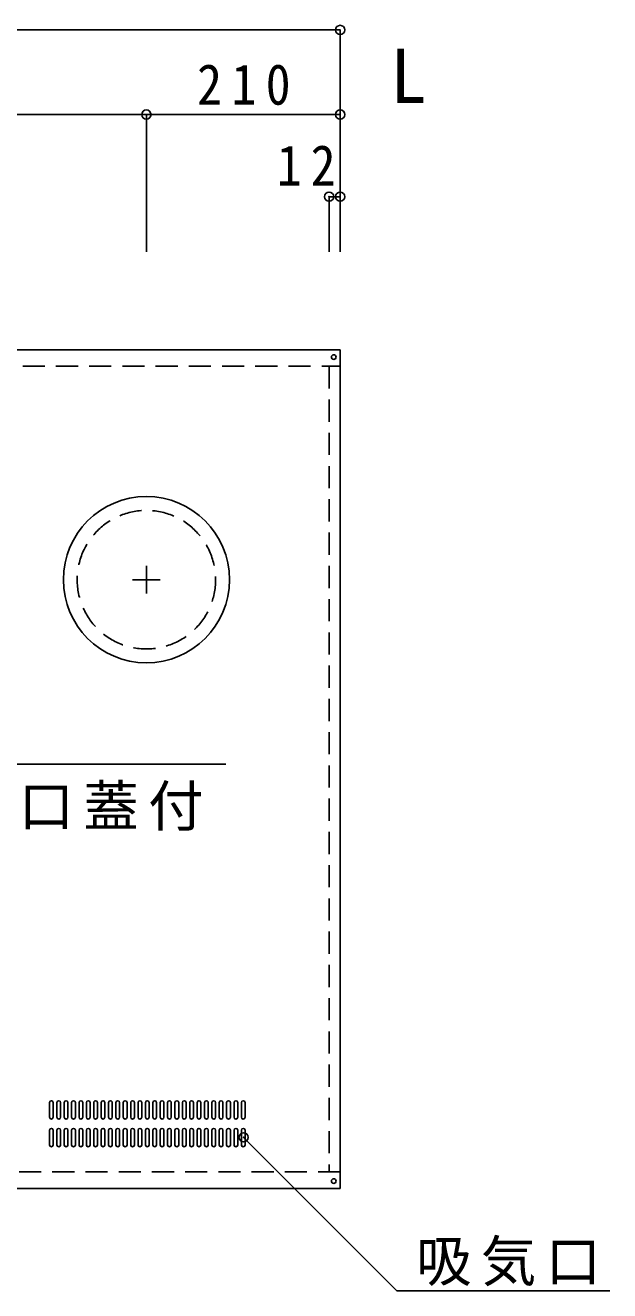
# Model space of a CAD drawing. Units: millimetres at full size, sheet at 1:20; details may follow other scales. Extents: x -8423 to 8057, y -10732 to 12708.
# Drawn here: x -2584 to -1951, y -2232 to -862 of the extents above; entities that cross this region are included whole.
import ezdxf
from ezdxf.enums import TextEntityAlignment as Align

# ---------------------------------------------------------------- set-up
doc = ezdxf.new("R2010")
doc.units = ezdxf.units.MM
doc.header["$LTSCALE"] = 20
doc.header["$PDMODE"] = 32
doc.header["$PDSIZE"] = 10
doc.linetypes.add('CHAIN1', pattern=[8, 5, -1, 1, -1])
doc.linetypes.add('DASHED1', pattern=[1.8, 1.2, -0.6])
doc.layers.add('0-0', color=4, linetype='Continuous')
doc.styles.add('ＭＳ ゴシック', font='')
doc.styles.get('ＭＳ ゴシック').set_extended_font_data('MS Gothic')

msp = doc.modelspace()

# ---------------------------------------------------------------- linework, layer by layer
at = {"layer": '0-0'}
for p, q in [((-4063.15, -866.94), (-2243.15, -866.94)), ((-2243.15, -866.94), (-2243.15, -1107.04)), ((-2908.15, -958.58), (-2453.15, -958.58)), ((-2453.15, -958.58), (-2453.15, -1107.04)), ((-2243.15, -958.58), (-2243.15, -1107.04)), ((-2243.15, -958.58), (-2243.15, -1107.04)), ((-2243.15, -958.58), (-2243.15, -1107.04)), ((-2243.15, -1047.46), (-2255.15, -1047.46)), ((-2255.15, -1047.46), (-2255.15, -1107.04)), ((-2243.15, -1047.46), (-2243.15, -1107.04)), ((-3294.84, -1661.9), (-2367.05, -1661.9)), ((-2558.15, -2028.09), (-2558.15, -2044.09)), ((-2554.15, -2028.09), (-2554.15, -2044.09)), ((-2550.15, -2028.09), (-2550.15, -2044.09)), ((-2546.15, -2028.09), (-2546.15, -2044.09)), ((-2542.15, -2028.09), (-2542.15, -2044.09)), ((-2538.15, -2028.09), (-2538.15, -2044.09)), ((-2534.15, -2028.09), (-2534.15, -2044.09)), ((-2530.15, -2028.09), (-2530.15, -2044.09)), ((-2526.15, -2028.09), (-2526.15, -2044.09)), ((-2522.15, -2028.09), (-2522.15, -2044.09)), ((-2518.15, -2028.09), (-2518.15, -2044.09)), ((-2514.15, -2028.09), (-2514.15, -2044.09)), ((-2510.15, -2028.09), (-2510.15, -2044.09)), ((-2506.15, -2028.09), (-2506.15, -2044.09)), ((-2502.15, -2028.09), (-2502.15, -2044.09)), ((-2498.15, -2028.09), (-2498.15, -2044.09)), ((-2494.15, -2028.09), (-2494.15, -2044.09)), ((-2490.15, -2028.09), (-2490.15, -2044.09)), ((-2486.15, -2028.09), (-2486.15, -2044.09)), ((-2482.15, -2028.09), (-2482.15, -2044.09)), ((-2478.15, -2028.09), (-2478.15, -2044.09)), ((-2474.15, -2028.09), (-2474.15, -2044.09)), ((-2470.15, -2028.09), (-2470.15, -2044.09)), ((-2466.15, -2028.09), (-2466.15, -2044.09)), ((-2462.15, -2028.09), (-2462.15, -2044.09)), ((-2458.15, -2028.09), (-2458.15, -2044.09)), ((-2454.15, -2028.09), (-2454.15, -2044.09)), ((-2450.15, -2028.09), (-2450.15, -2044.09)), ((-2446.15, -2028.09), (-2446.15, -2044.09)), ((-2442.15, -2028.09), (-2442.15, -2044.09)), ((-2438.15, -2028.09), (-2438.15, -2044.09)), ((-2434.15, -2028.09), (-2434.15, -2044.09)), ((-2430.15, -2028.09), (-2430.15, -2044.09)), ((-2426.15, -2028.09), (-2426.15, -2044.09)), ((-2422.15, -2028.09), (-2422.15, -2044.09)), ((-2418.15, -2028.09), (-2418.15, -2044.09)), ((-2414.15, -2028.09), (-2414.15, -2044.09)), ((-2410.15, -2028.09), (-2410.15, -2044.09)), ((-2406.15, -2028.09), (-2406.15, -2044.09)), ((-2402.15, -2028.09), (-2402.15, -2044.09)), ((-2398.15, -2028.09), (-2398.15, -2044.09)), ((-2394.15, -2028.09), (-2394.15, -2044.09)), ((-2390.15, -2028.09), (-2390.15, -2044.09)), ((-2386.15, -2028.09), (-2386.15, -2044.09)), ((-2382.15, -2028.09), (-2382.15, -2044.09)), ((-2378.15, -2028.09), (-2378.15, -2044.09)), ((-2374.15, -2028.09), (-2374.15, -2044.09)), ((-2370.15, -2028.09), (-2370.15, -2044.09)), ((-2366.15, -2028.09), (-2366.15, -2044.09)), ((-2362.15, -2028.09), (-2362.15, -2044.09)), ((-2358.15, -2028.09), (-2358.15, -2044.09)), ((-2354.15, -2028.09), (-2354.15, -2044.09)), ((-2350.15, -2028.09), (-2350.15, -2044.09)), ((-2346.15, -2028.09), (-2346.15, -2044.09)), ((-2558.15, -2058.09), (-2558.15, -2074.09)), ((-2554.15, -2058.09), (-2554.15, -2074.09)), ((-2550.15, -2058.09), (-2550.15, -2074.09)), ((-2546.15, -2058.09), (-2546.15, -2074.09)), ((-2542.15, -2058.09), (-2542.15, -2074.09)), ((-2538.15, -2058.09), (-2538.15, -2074.09)), ((-2534.15, -2058.09), (-2534.15, -2074.09)), ((-2530.15, -2058.09), (-2530.15, -2074.09)), ((-2526.15, -2058.09), (-2526.15, -2074.09)), ((-2522.15, -2058.09), (-2522.15, -2074.09)), ((-2518.15, -2058.09), (-2518.15, -2074.09)), ((-2514.15, -2058.09), (-2514.15, -2074.09)), ((-2510.15, -2058.09), (-2510.15, -2074.09)), ((-2506.15, -2058.09), (-2506.15, -2074.09)), ((-2502.15, -2058.09), (-2502.15, -2074.09)), ((-2498.15, -2058.09), (-2498.15, -2074.09)), ((-2494.15, -2058.09), (-2494.15, -2074.09)), ((-2490.15, -2058.09), (-2490.15, -2074.09)), ((-2486.15, -2058.09), (-2486.15, -2074.09)), ((-2482.15, -2058.09), (-2482.15, -2074.09)), ((-2478.15, -2058.09), (-2478.15, -2074.09)), ((-2474.15, -2058.09), (-2474.15, -2074.09)), ((-2470.15, -2058.09), (-2470.15, -2074.09)), ((-2466.15, -2058.09), (-2466.15, -2074.09)), ((-2462.15, -2058.09), (-2462.15, -2074.09)), ((-2458.15, -2058.09), (-2458.15, -2074.09)), ((-2454.15, -2058.09), (-2454.15, -2074.09)), ((-2450.15, -2058.09), (-2450.15, -2074.09)), ((-2446.15, -2058.09), (-2446.15, -2074.09)), ((-2442.15, -2058.09), (-2442.15, -2074.09)), ((-2438.15, -2058.09), (-2438.15, -2074.09)), ((-2434.15, -2058.09), (-2434.15, -2074.09)), ((-2430.15, -2058.09), (-2430.15, -2074.09)), ((-2426.15, -2058.09), (-2426.15, -2074.09)), ((-2422.15, -2058.09), (-2422.15, -2074.09)), ((-2418.15, -2058.09), (-2418.15, -2074.09)), ((-2414.15, -2058.09), (-2414.15, -2074.09)), ((-2410.15, -2058.09), (-2410.15, -2074.09)), ((-2406.15, -2058.09), (-2406.15, -2074.09)), ((-2402.15, -2058.09), (-2402.15, -2074.09)), ((-2398.15, -2058.09), (-2398.15, -2074.09)), ((-2394.15, -2058.09), (-2394.15, -2074.09)), ((-2390.15, -2058.09), (-2390.15, -2074.09)), ((-2386.15, -2058.09), (-2386.15, -2074.09)), ((-2382.15, -2058.09), (-2382.15, -2074.09)), ((-2378.15, -2058.09), (-2378.15, -2074.09)), ((-2374.15, -2058.09), (-2374.15, -2074.09)), ((-2370.15, -2058.09), (-2370.15, -2074.09)), ((-2366.15, -2058.09), (-2366.15, -2074.09)), ((-2362.15, -2058.09), (-2362.15, -2074.09)), ((-2358.15, -2058.09), (-2358.15, -2074.09)), ((-2354.15, -2058.09), (-2354.15, -2074.09)), ((-2350.15, -2058.09), (-2350.15, -2074.09)), ((-2346.15, -2058.09), (-2346.15, -2074.09))]:
    msp.add_line(p, q, dxfattribs=at)
at = {"layer": '0-0', "color": 7}
for p, q in [((-2243.15, -1213.09), (-4063.15, -1213.09)), ((-2243.15, -1213.09), (-2243.15, -1231.09)), ((-2243.15, -1231.09), (-2243.15, -2121.09)), ((-2243.15, -2121.09), (-4063.15, -2121.09))]:
    msp.add_line(p, q, dxfattribs=at)
at = {"layer": '0-0', "color": 7, "linetype": 'DASHED1'}
for p, q in [((-4063.15, -1231.09), (-2243.15, -1231.09)), ((-2255.15, -1231.09), (-2255.15, -2103.09)), ((-2243.15, -2103.09), (-4063.15, -2103.09))]:
    msp.add_line(p, q, dxfattribs=at)
at = {"layer": '0-0', "linetype": 'CHAIN1'}
for p, q in [((-2453.15, -1447.09), (-2453.15, -1477.09)), ((-2468.15, -1462.09), (-2438.15, -1462.09))]:
    msp.add_line(p, q, dxfattribs=at)
at = {"layer": '0-0'}
for points in [[(-2453.15, -958.58), (-2243.15, -958.58), (-2243.15, -1107.04)], [(-2347.8, -2065.79), (-2181.8, -2231.79), (-1951.02, -2231.79)]]:
    msp.add_lwpolyline(points, dxfattribs=at)
for centre in [(-2250.15, -1221.09), (-2250.15, -2113.09)]:
    msp.add_circle(centre, 2.5, dxfattribs=at)
at = {"layer": '0-0', "color": 7}
msp.add_circle((-2453.15, -1462.09), 90, dxfattribs=at)
at = {"layer": '0-0', "linetype": 'DASHED1'}
msp.add_circle((-2453.15, -1462.09), 75, dxfattribs=at)
at = {"layer": '0-0'}
for centre, start, end in [((-2556.15, -2028.09), 0, 180), ((-2548.15, -2028.09), 0, 180), ((-2540.15, -2028.09), 0, 180), ((-2532.15, -2028.09), 0, 180), ((-2524.15, -2028.09), 0, 180), ((-2516.15, -2028.09), 0, 180), ((-2508.15, -2028.09), 0, 180), ((-2500.15, -2028.09), 0, 180), ((-2492.15, -2028.09), 0, 180), ((-2484.15, -2028.09), 0, 180), ((-2476.15, -2028.09), 0, 180), ((-2468.15, -2028.09), 0, 180), ((-2460.15, -2028.09), 0, 180), ((-2452.15, -2028.09), 0, 180), ((-2444.15, -2028.09), 0, 180), ((-2436.15, -2028.09), 0, 180), ((-2428.15, -2028.09), 0, 180), ((-2420.15, -2028.09), 0, 180), ((-2412.15, -2028.09), 0, 180), ((-2404.15, -2028.09), 0, 180), ((-2396.15, -2028.09), 0, 180), ((-2388.15, -2028.09), 0, 180), ((-2380.15, -2028.09), 0, 180), ((-2372.15, -2028.09), 0, 180), ((-2364.15, -2028.09), 0, 180), ((-2356.15, -2028.09), 0, 180), ((-2348.15, -2028.09), 0, 180), ((-2556.15, -2044.09), 180, 0), ((-2548.15, -2044.09), 180, 0), ((-2540.15, -2044.09), 180, 0), ((-2532.15, -2044.09), 180, 0), ((-2524.15, -2044.09), 180, 0), ((-2516.15, -2044.09), 180, 0), ((-2508.15, -2044.09), 180, 0), ((-2500.15, -2044.09), 180, 0), ((-2492.15, -2044.09), 180, 0), ((-2484.15, -2044.09), 180, 0), ((-2476.15, -2044.09), 180, 0), ((-2468.15, -2044.09), 180, 0), ((-2460.15, -2044.09), 180, 0), ((-2452.15, -2044.09), 180, 0), ((-2444.15, -2044.09), 180, 0), ((-2436.15, -2044.09), 180, 0), ((-2428.15, -2044.09), 180, 0), ((-2420.15, -2044.09), 180, 0), ((-2412.15, -2044.09), 180, 0), ((-2404.15, -2044.09), 180, 0), ((-2396.15, -2044.09), 180, 0), ((-2388.15, -2044.09), 180, 0), ((-2380.15, -2044.09), 180, 0), ((-2372.15, -2044.09), 180, 0), ((-2364.15, -2044.09), 180, 0), ((-2356.15, -2044.09), 180, 0), ((-2348.15, -2044.09), 180, 0), ((-2556.15, -2058.09), 0, 180), ((-2548.15, -2058.09), 0, 180), ((-2540.15, -2058.09), 0, 180), ((-2532.15, -2058.09), 0, 180), ((-2524.15, -2058.09), 0, 180), ((-2516.15, -2058.09), 0, 180), ((-2508.15, -2058.09), 0, 180), ((-2500.15, -2058.09), 0, 180), ((-2492.15, -2058.09), 0, 180), ((-2484.15, -2058.09), 0, 180), ((-2476.15, -2058.09), 0, 180), ((-2468.15, -2058.09), 0, 180), ((-2460.15, -2058.09), 0, 180), ((-2452.15, -2058.09), 0, 180), ((-2444.15, -2058.09), 0, 180), ((-2436.15, -2058.09), 0, 180), ((-2428.15, -2058.09), 0, 180), ((-2420.15, -2058.09), 0, 180), ((-2412.15, -2058.09), 0, 180), ((-2404.15, -2058.09), 0, 180), ((-2396.15, -2058.09), 0, 180), ((-2388.15, -2058.09), 0, 180), ((-2380.15, -2058.09), 0, 180), ((-2372.15, -2058.09), 0, 180), ((-2364.15, -2058.09), 0, 180), ((-2356.15, -2058.09), 0, 180), ((-2348.15, -2058.09), 0, 180), ((-2556.15, -2074.09), 180, 0), ((-2548.15, -2074.09), 180, 0), ((-2540.15, -2074.09), 180, 0), ((-2532.15, -2074.09), 180, 0), ((-2524.15, -2074.09), 180, 0), ((-2516.15, -2074.09), 180, 0), ((-2508.15, -2074.09), 180, 0), ((-2500.15, -2074.09), 180, 0), ((-2492.15, -2074.09), 180, 0), ((-2484.15, -2074.09), 180, 0), ((-2476.15, -2074.09), 180, 0), ((-2468.15, -2074.09), 180, 0), ((-2460.15, -2074.09), 180, 0), ((-2452.15, -2074.09), 180, 0), ((-2444.15, -2074.09), 180, 0), ((-2436.15, -2074.09), 180, 0), ((-2428.15, -2074.09), 180, 0), ((-2420.15, -2074.09), 180, 0), ((-2412.15, -2074.09), 180, 0), ((-2404.15, -2074.09), 180, 0), ((-2396.15, -2074.09), 180, 0), ((-2388.15, -2074.09), 180, 0), ((-2380.15, -2074.09), 180, 0), ((-2372.15, -2074.09), 180, 0), ((-2364.15, -2074.09), 180, 0), ((-2356.15, -2074.09), 180, 0), ((-2348.15, -2074.09), 180, 0)]:
    msp.add_arc(centre, 2, start, end, dxfattribs=at)
at = {"layer": '0-0', "color": 5}
for p in [(-2243.15, -866.94), (-2453.15, -958.58), (-2243.15, -958.58), (-2255.15, -1047.46), (-2243.15, -1047.46), (-2347.8, -2065.79)]:
    msp.add_point(p, dxfattribs=at)

# ---------------------------------------------------------------- texts
at = {"layer": '0-0', "color": 7, "style": 'ＭＳ ゴシック'}
msp.add_text('L', height=58.65, dxfattribs=at).set_placement((-2189.17, -963.5), align=Align.BOTTOM_LEFT)
at = {"layer": '0-0', "color": 7, "char_height": 43.99, "attachment_point": 7, "style": 'ＭＳ ゴシック'}
for s, insert in [('\\T1.38;\\W0.9;210', (-2398.15, -948.58)), ('\\T1.36;\\W0.9;12', (-2311.68, -1035.52)), ('\\T1.17;内3ヵ所はダクト接続口蓋付', (-3258.46, -1733.98)), ('\\T1.17;吸気口', (-2160.85, -2227.03))]:
    msp.add_mtext(s, dxfattribs=dict(at, insert=insert))

doc.saveas('drawing.dxf')
